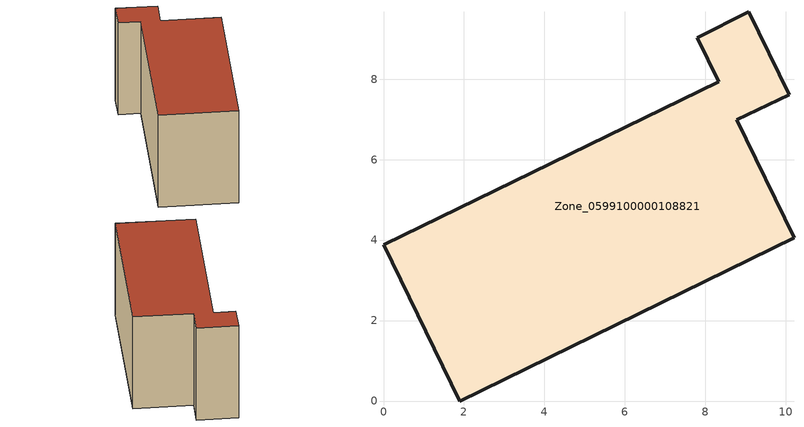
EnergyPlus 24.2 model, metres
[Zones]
Zone_0599100000108821
 floor ground (C_G): 10.2,4.06 1.89,0 0,3.88 8.33,7.94 7.79,9.03 9.08,9.67 10.08,7.61 8.78,6.99 z0
 wall outside (C_F): 8.78,6.99 10.08,7.61 9.08,9.67 7.79,9.03 8.33,7.94 0,3.88 1.89,0 10.2,4.06 8.78,6.99 z0:5.82
 roof outside (C_R): 1.89,0 10.2,4.06 8.78,6.99 10.08,7.61 9.08,9.67 7.79,9.03 8.33,7.94 0,3.88 z5.82
[BUILDING]
Pand.0599100000108821: North Axis=0; Terrain=City; Loads Convergence Tolerance Value=0.04; Temperature Convergence Tolerance Value=0.4; Solar Distribution=FullExterior; Maximum Number of Warmup Days=25; Minimum Number of Warmup Days=1
[Site:Location]
Rotterdam.The.Hague.AP_ZH_NLD Design_Conditions: Latitude=51.96; Longitude=4.45; Time Zone=1; Elevation=-4.5
[SITE:GROUNDTEMPERATURE:BUILDINGSURFACE]
18, 18, 18, 18, 18, 18, 18, 18, 18, 18, 18, 18
[MATERIAL] Thermal Absorptance=0.9; Solar Absorptance=0.7; Visible Absorptance=0.7
Name | Roughness | Thickness | Conductivity | Density | Specific Heat
G.TI.1946-1964 | MediumSmooth | 0.15 | 1 | 540 | 1210
F.TI.1946-1964 | Rough | 0.3 | 0.857143 | 1920 | 840
R.TI.1946-1964 | MediumRough | 0.2 | 0.277778 | 1500 | 1000
[CONSTRUCTION]
C_G: G.TI.1946-1964
C_F: F.TI.1946-1964
C_R: R.TI.1946-1964
[ZONE]
Zone_0599100000108821: Type=1; Multiplier=1; Ceiling Height=Autocalculate; Volume=Autocalculate; Floor Area=autocalculate; Part of Total Floor Area=Yes
[ZONEINFILTRATION:DESIGNFLOWRATE]
Infil_Zone_0599100000108821: Zone or ZoneList or Space or SpaceList=Zone_0599100000108821; Schedule=AlwaysOn; Design Flow Rate Calculation Method=Flow/Area; Flow Rate per Floor Area=0.003; Constant Term Coefficient=1; Temperature Term Coefficient=0; Velocity Term Coefficient=0; Velocity Squared Term Coefficient=0
[HVACTEMPLATE:ZONE:IDEALLOADSAIRSYSTEM]
Zone_0599100000108821: Maximum Heating Supply Air Temperature=50; Minimum Cooling Supply Air Temperature=13; Maximum Heating Supply Air Humidity Ratio=0.0156; Minimum Cooling Supply Air Humidity Ratio=0.0077; Heating Limit=NoLimit; Cooling Limit=NoLimit; Dehumidification Control Type=ConstantSensibleHeatRatio; Cooling Sensible Heat Ratio=0.7; Dehumidification Setpoint=60; Humidification Control Type=None; Humidification Setpoint=30; Outdoor Air Method=None; Outdoor Air Flow Rate per Person=0.00944; Outdoor Air Flow Rate per Zone Floor Area=0; Outdoor Air Flow Rate per Zone=0; Demand Controlled Ventilation Type=None; Outdoor Air Economizer Type=NoEconomizer; Heat Recovery Type=None; Sensible Heat Recovery Effectiveness=0.7; Latent Heat Recovery Effectiveness=0.65
[ZONECONTROL:THERMOSTAT]
ThermostatControl_Zone_0599100000108821: Zone or ZoneList=Zone_0599100000108821; Control Type Schedule=DualSetpointControlType; Control 1=Thermostat_Zone_0599100000108821; Temperature Difference Between Cutout And Setpoint=0
[THERMOSTATSETPOINT:DUALSETPOINT]
Thermostat_Zone_0599100000108821: Heating Setpoint Temperature Schedule=HeatingSetpoint_Zone_0599100000108821; Cooling Setpoint Temperature Schedule=CoolingSetpoint_Zone_0599100000108821
[SCHEDULE:COMPACT]
HeatingSetpoint_Zone_0599100000108821: Through: 12/31, For: AllDays, Until: 24:00, 21
CoolingSetpoint_Zone_0599100000108821: Through: 12/31, For: AllDays, Until: 24:00, 24
DualSetpointControlType: Through: 12/31, For: AllDays, Until: 24:00, 4
AlwaysOn: Through: 12/31, For: AllDays, Until: 24:00, 1
